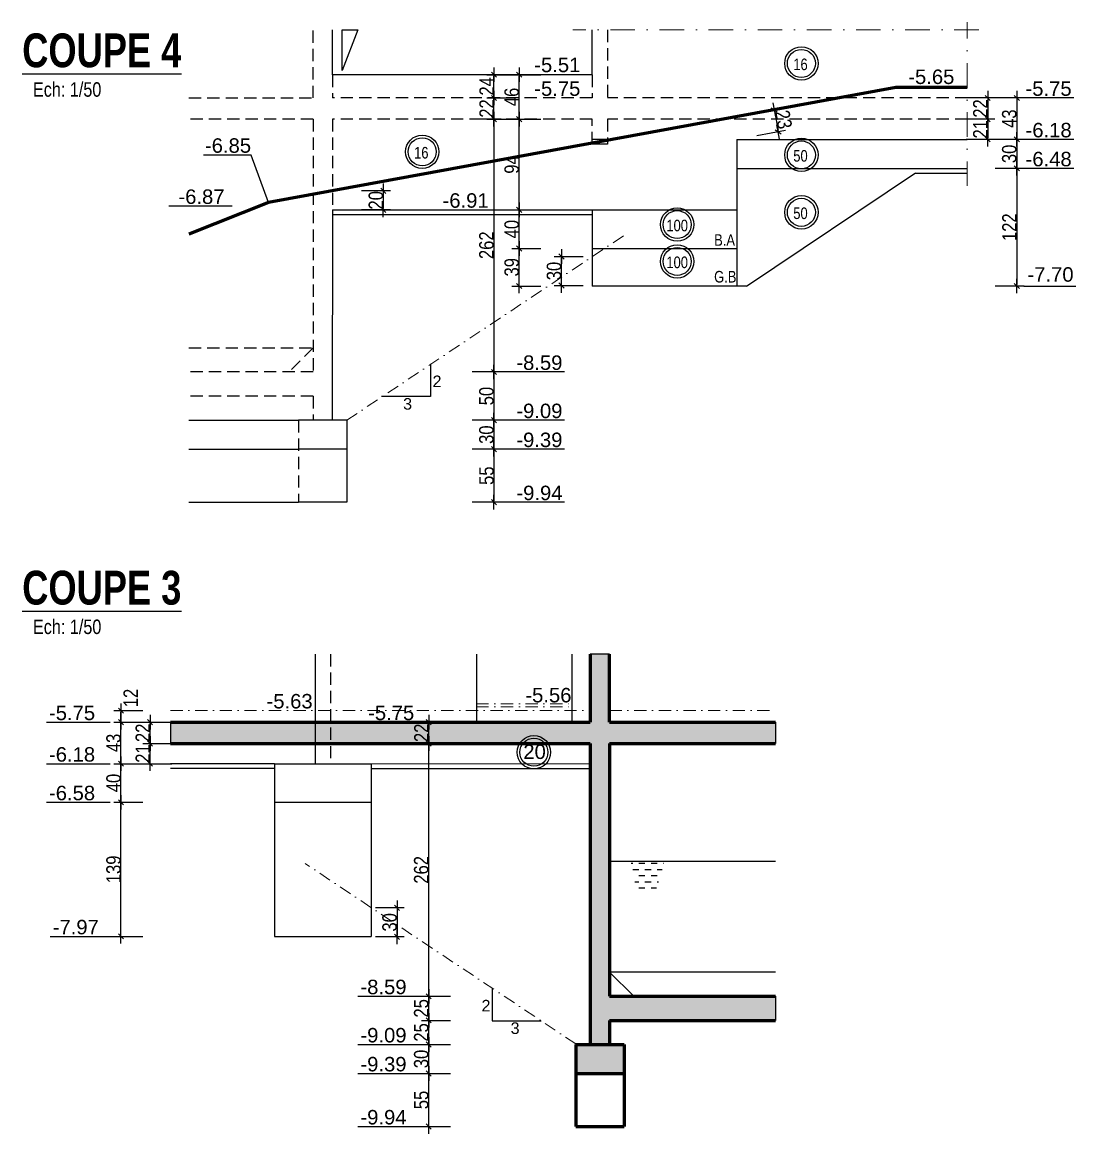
# Model space of a CAD drawing. Header units: centimetres. Extents: x -4990 to 114398, y -61489 to -12305.
# Drawn here: x 32351 to 33442, y -37415 to -36263 of the extents above; entities that cross this region are included whole.
import ezdxf
from ezdxf.enums import TextEntityAlignment as Align

# ---------------------------------------------------------------- set-up
doc = ezdxf.new("R2010")
doc.units = ezdxf.units.CM
doc.header["$LTSCALE"] = 0.5
doc.linetypes.add('CACHEX2', pattern=[19.05, 12.7, -6.35])
doc.linetypes.add('TIRETPTX2', pattern=[50.8, 25.4, -12.7, 0, -12.7])
doc.layers.get('DEFPOINTS').update_dxf_attribs({"linetype": 'CONTINUOUS'})
for name, color, linetype in [('01_cote_gen', 4, 'CONTINUOUS'), ('01_linteaux', 2, 'CONTINUOUS'), ('01_poch_BN', 9, 'CONTINUOUS'), ('01_poch_murs', 253, 'CONTINUOUS'), ('01_texte', 230, 'CONTINUOUS'), ('AA_COTES', 2, 'CONTINUOUS')]:
    doc.layers.add(name, color=color, linetype=linetype)
doc.layers.add('01_murs_coup', color=5, linetype='CONTINUOUS', lineweight=60)
doc.layers.add('01_tram_axes', color=2, linetype='TIRETPTX2', lineweight=9)
doc.styles.add('ARIAL', font='arial.ttf')
doc.styles.add('impact', font='impact.ttf')
doc.styles.add('MATTE_TXT', font='arial.ttf')
doc.styles.add('STYLE2', font='ARIALN.TTF')
doc.dimstyles.new('JB50', dxfattribs={"dimscale": 0.1, "dimtxt": 150, "dimasz": 15, "dimexe": 0.1, "dimexo": 0.1, "dimgap": 0.09, "dimtad": 1, "dimdec": 1, "dimdsep": 46, "dimtxsty": 'STYLE2', "dimblk1": 'BOND_G', "dimblk2": 'BOND_D', "dimsah": 1, "dimcen": 1.5, "dimdle": 0.01, "dimse1": 1, "dimse2": 1, "dimclrd": 4, "dimclre": 2, "dimclrt": 6, "dimazin": 2, "dimtfac": 2.333333, "dimtdec": 1, "dimtix": 1, "dimtmove": 2, "dimatfit": 3, "dimldrblk": 'BOND_G', "dimfxl": 1, "dimtolj": 1, "dimtzin": 0, "dimarcsym": 0})

# ---------------------------------------------------------------- blocks, each defined once
blk = doc.blocks.new('BOND_G')
at = {"layer": 'AA_COTES', "color": 0}
for p, q in [((0, -5), (0, 15)), ((5, 0), (-5, 0)), ((1.77, 1.77), (-1.77, -1.77))]:
    blk.add_line(p, q, dxfattribs=at)
blk = doc.blocks.new('BOND_D')
at = {"layer": 'AA_COTES', "color": 0}
for p, q in [((5, 0), (-5, 0)), ((-1.77, -1.77), (1.77, 1.77)), ((0, 5), (0, -15))]:
    blk.add_line(p, q, dxfattribs=at)
blk = doc.blocks.new('*D3936')
at = {"layer": '01_cote_gen', "color": 4, "lineweight": -2, "transparency": 16777216}
blk.add_line((32771.6, -37321.4), (32771.6, -37299.4), dxfattribs=at)
at = {"layer": 'DEFPOINTS', "color": 0}
for p in [(32771.6, -37297.9), (32794.1, -37297.9), (32800.8, -37322.9)]:
    blk.add_point(p, dxfattribs=at)
at = {"layer": '01_cote_gen', "color": 4, "lineweight": -2, "transparency": 16777216, "xscale": 1.5, "yscale": 1.5, "zscale": 1.5}
for name, p, rotation in [('BOND_D', (32771.6, -37297.9), 90), ('BOND_G', (32771.6, -37322.9), 270)]:
    blk.add_blockref(name, p, dxfattribs=dict(at, rotation=rotation))
at = {"layer": '01_cote_gen', "color": 6, "transparency": 16777216, "insert": (32763.9, -37310.4), "char_height": 15, "attachment_point": 5, "rotation": 90, "style": 'STYLE2'}
blk.add_mtext('\\A1;25', dxfattribs=at)
blk = doc.blocks.new('*D3937')
at = {"layer": '01_cote_gen', "color": 4, "lineweight": -2, "transparency": 16777216}
blk.add_line((32771.6, -37296.4), (32771.6, -37274.4), dxfattribs=at)
at = {"layer": 'DEFPOINTS', "color": 0}
for p in [(32771.6, -37272.9), (32785.7, -37272.9), (32785.7, -37297.9)]:
    blk.add_point(p, dxfattribs=at)
at = {"layer": '01_cote_gen', "color": 4, "lineweight": -2, "transparency": 16777216, "xscale": 1.5, "yscale": 1.5, "zscale": 1.5}
for name, p, rotation in [('BOND_D', (32771.6, -37272.9), 90), ('BOND_G', (32771.6, -37297.9), 270)]:
    blk.add_blockref(name, p, dxfattribs=dict(at, rotation=rotation))
at = {"layer": '01_cote_gen', "color": 6, "transparency": 16777216, "insert": (32763.9, -37285.4), "char_height": 15, "attachment_point": 5, "rotation": 90, "style": 'STYLE2'}
blk.add_mtext('\\A1;25', dxfattribs=at)
blk = doc.blocks.new('*D3938')
at = {"layer": '01_cote_gen', "color": 4, "lineweight": -2, "transparency": 16777216}
blk.add_line((32771.6, -37271.4), (32771.6, -37012.4), dxfattribs=at)
at = {"layer": 'DEFPOINTS', "color": 0}
for p in [(32771.6, -37010.9), (32794.1, -37010.9), (32794.1, -37272.9)]:
    blk.add_point(p, dxfattribs=at)
at = {"layer": '01_cote_gen', "color": 4, "lineweight": -2, "transparency": 16777216, "xscale": 1.5, "yscale": 1.5, "zscale": 1.5}
for name, p, rotation in [('BOND_D', (32771.6, -37010.9), 90), ('BOND_G', (32771.6, -37272.9), 270)]:
    blk.add_blockref(name, p, dxfattribs=dict(at, rotation=rotation))
at = {"layer": '01_cote_gen', "color": 6, "transparency": 16777216, "insert": (32763.9, -37141.9), "char_height": 15, "attachment_point": 5, "rotation": 90, "style": 'STYLE2'}
blk.add_mtext('\\A1;262', dxfattribs=at)
blk = doc.blocks.new('*D3939')
at = {"layer": '01_cote_gen', "color": 4, "lineweight": -2, "transparency": 16777216}
blk.add_line((32771.6, -37009.4), (32771.6, -36990.4), dxfattribs=at)
at = {"layer": 'DEFPOINTS', "color": 0}
for p in [(32771.6, -36988.9), (32924.3, -36988.9), (32849.3, -37010.9)]:
    blk.add_point(p, dxfattribs=at)
at = {"layer": '01_cote_gen', "color": 4, "lineweight": -2, "transparency": 16777216, "xscale": 1.5, "yscale": 1.5, "zscale": 1.5}
for name, p, rotation in [('BOND_D', (32771.6, -36988.9), 90), ('BOND_G', (32771.6, -37010.9), 270)]:
    blk.add_blockref(name, p, dxfattribs=dict(at, rotation=rotation))
at = {"layer": '01_cote_gen', "color": 6, "transparency": 16777216, "insert": (32764, -36999.9), "char_height": 15, "attachment_point": 5, "rotation": 90, "style": 'STYLE2'}
blk.add_mtext('\\A1;22', dxfattribs=at)
blk = doc.blocks.new('*D3940')
at = {"layer": '01_cote_gen', "color": 4, "lineweight": -2, "transparency": 16777216}
blk.add_line((32771.6, -37406.4), (32771.6, -37354.4), dxfattribs=at)
at = {"layer": 'DEFPOINTS', "color": 0}
for p in [(32771.6, -37352.9), (32794.1, -37352.9), (32794.1, -37407.9)]:
    blk.add_point(p, dxfattribs=at)
at = {"layer": '01_cote_gen', "color": 4, "lineweight": -2, "transparency": 16777216, "xscale": 1.5, "yscale": 1.5, "zscale": 1.5}
for name, p, rotation in [('BOND_D', (32771.6, -37352.9), 90), ('BOND_G', (32771.6, -37407.9), 270)]:
    blk.add_blockref(name, p, dxfattribs=dict(at, rotation=rotation))
at = {"layer": '01_cote_gen', "color": 6, "transparency": 16777216, "insert": (32763.9, -37380.4), "char_height": 15, "attachment_point": 5, "rotation": 90, "style": 'STYLE2'}
blk.add_mtext('\\A1;55', dxfattribs=at)
blk = doc.blocks.new('*D3941')
at = {"layer": '01_cote_gen', "color": 4, "lineweight": -2, "transparency": 16777216}
blk.add_line((32771.6, -37351.4), (32771.6, -37324.4), dxfattribs=at)
at = {"layer": 'DEFPOINTS', "color": 0}
for p in [(32771.6, -37322.9), (32794.1, -37322.9), (32794.1, -37352.9)]:
    blk.add_point(p, dxfattribs=at)
at = {"layer": '01_cote_gen', "color": 4, "lineweight": -2, "transparency": 16777216, "xscale": 1.5, "yscale": 1.5, "zscale": 1.5}
for name, p, rotation in [('BOND_D', (32771.6, -37322.9), 90), ('BOND_G', (32771.6, -37352.9), 270)]:
    blk.add_blockref(name, p, dxfattribs=dict(at, rotation=rotation))
at = {"layer": '01_cote_gen', "color": 6, "transparency": 16777216, "insert": (32763.9, -37337.9), "char_height": 15, "attachment_point": 5, "rotation": 90, "style": 'STYLE2'}
blk.add_mtext('\\A1;30', dxfattribs=at)
blk = doc.blocks.new('*D3942')
at = {"layer": '01_cote_gen', "color": 4, "lineweight": -2, "transparency": 16777216}
blk.add_line((32738.8, -37182.8), (32738.8, -37209.8), dxfattribs=at)
at = {"layer": 'DEFPOINTS', "color": 0}
for p in [(32711.9, -37181.3), (32711.9, -37211.3), (32738.8, -37211.3)]:
    blk.add_point(p, dxfattribs=at)
at = {"layer": '01_cote_gen', "color": 4, "lineweight": -2, "transparency": 16777216, "xscale": 1.5, "yscale": 1.5, "zscale": 1.5}
for name, p, rotation in [('BOND_G', (32738.8, -37181.3), 90), ('BOND_D', (32738.8, -37211.3), 270)]:
    blk.add_blockref(name, p, dxfattribs=dict(at, rotation=rotation))
at = {"layer": '01_cote_gen', "color": 6, "transparency": 16777216, "insert": (32731.1, -37196.3), "char_height": 15, "attachment_point": 5, "rotation": 90, "style": 'STYLE2'}
blk.add_mtext('\\A1;30', dxfattribs=at)
blk = doc.blocks.new('*D3947')
at = {"layer": '01_cote_gen', "color": 4, "lineweight": -2, "transparency": 16777216}
blk.add_line((32482.9, -37030.4), (32482.9, -37012.4), dxfattribs=at)
at = {"layer": 'DEFPOINTS', "color": 0}
for p in [(32482.9, -37010.9), (32533.8, -37010.9), (32533.8, -37031.9)]:
    blk.add_point(p, dxfattribs=at)
at = {"layer": '01_cote_gen', "color": 4, "lineweight": -2, "transparency": 16777216, "xscale": 1.5, "yscale": 1.5, "zscale": 1.5}
for name, p, rotation in [('BOND_D', (32482.9, -37010.9), 90), ('BOND_G', (32482.9, -37031.9), 270)]:
    blk.add_blockref(name, p, dxfattribs=dict(at, rotation=rotation))
at = {"layer": '01_cote_gen', "color": 6, "transparency": 16777216, "insert": (32475.4, -37021.4), "char_height": 15, "attachment_point": 5, "rotation": 90, "style": 'STYLE2'}
blk.add_mtext('\\A1;21', dxfattribs=at)
blk = doc.blocks.new('*D3948')
at = {"layer": '01_cote_gen', "color": 4, "lineweight": -2, "transparency": 16777216}
blk.add_line((32482.9, -37009.4), (32482.9, -36990.4), dxfattribs=at)
at = {"layer": 'DEFPOINTS', "color": 0}
for p in [(32482.9, -36988.9), (32517.9, -36988.9), (32517.9, -37010.9)]:
    blk.add_point(p, dxfattribs=at)
at = {"layer": '01_cote_gen', "color": 4, "lineweight": -2, "transparency": 16777216, "xscale": 1.5, "yscale": 1.5, "zscale": 1.5}
for name, p, rotation in [('BOND_D', (32482.9, -36988.9), 90), ('BOND_G', (32482.9, -37010.9), 270)]:
    blk.add_blockref(name, p, dxfattribs=dict(at, rotation=rotation))
at = {"layer": '01_cote_gen', "color": 6, "transparency": 16777216, "insert": (32475.4, -36999.9), "char_height": 15, "attachment_point": 5, "rotation": 90, "style": 'STYLE2'}
blk.add_mtext('\\A1;22', dxfattribs=at)
blk = doc.blocks.new('*D3949')
at = {"layer": '01_cote_gen', "color": 4, "lineweight": -2, "transparency": 16777216}
blk.add_line((32452.8, -37030.4), (32452.8, -36990.4), dxfattribs=at)
at = {"layer": 'DEFPOINTS', "color": 0}
for p in [(32452.8, -36988.9), (32529.7, -36988.9), (32529.7, -37031.9)]:
    blk.add_point(p, dxfattribs=at)
at = {"layer": '01_cote_gen', "color": 4, "lineweight": -2, "transparency": 16777216, "xscale": 1.5, "yscale": 1.5, "zscale": 1.5}
for name, p, rotation in [('BOND_D', (32452.8, -36988.9), 90), ('BOND_G', (32452.8, -37031.9), 270)]:
    blk.add_blockref(name, p, dxfattribs=dict(at, rotation=rotation))
at = {"layer": '01_cote_gen', "color": 6, "transparency": 16777216, "insert": (32445.2, -37010.4), "char_height": 15, "attachment_point": 5, "rotation": 90, "style": 'STYLE2'}
blk.add_mtext('\\A1;43', dxfattribs=at)
blk = doc.blocks.new('*D3950')
at = {"layer": '01_cote_gen', "color": 4, "lineweight": -2, "transparency": 16777216}
blk.add_line((32452.8, -37070.4), (32452.8, -37033.4), dxfattribs=at)
at = {"layer": 'DEFPOINTS', "color": 0}
for p in [(32452.8, -37031.9), (32611.9, -37031.9), (32611.9, -37071.9)]:
    blk.add_point(p, dxfattribs=at)
at = {"layer": '01_cote_gen', "color": 4, "lineweight": -2, "transparency": 16777216, "xscale": 1.5, "yscale": 1.5, "zscale": 1.5}
for name, p, rotation in [('BOND_D', (32452.8, -37031.9), 90), ('BOND_G', (32452.8, -37071.9), 270)]:
    blk.add_blockref(name, p, dxfattribs=dict(at, rotation=rotation))
at = {"layer": '01_cote_gen', "color": 6, "transparency": 16777216, "insert": (32445.2, -37051.9), "char_height": 15, "attachment_point": 5, "rotation": 90, "style": 'STYLE2'}
blk.add_mtext('\\A1;40', dxfattribs=at)
blk = doc.blocks.new('*D3951')
at = {"layer": '01_cote_gen', "color": 4, "lineweight": -2, "transparency": 16777216}
blk.add_line((32452.8, -37209.4), (32452.8, -37073.4), dxfattribs=at)
at = {"layer": 'DEFPOINTS', "color": 0}
for p in [(32452.8, -37071.9), (32611.9, -37071.9), (32611.9, -37210.9)]:
    blk.add_point(p, dxfattribs=at)
at = {"layer": '01_cote_gen', "color": 4, "lineweight": -2, "transparency": 16777216, "xscale": 1.5, "yscale": 1.5, "zscale": 1.5}
for name, p, rotation in [('BOND_D', (32452.8, -37071.9), 90), ('BOND_G', (32452.8, -37210.9), 270)]:
    blk.add_blockref(name, p, dxfattribs=dict(at, rotation=rotation))
at = {"layer": '01_cote_gen', "color": 6, "transparency": 16777216, "insert": (32445.2, -37141.4), "char_height": 15, "attachment_point": 5, "rotation": 90, "style": 'STYLE2'}
blk.add_mtext('\\A1;139', dxfattribs=at)
blk = doc.blocks.new('*D3952')
at = {"layer": '01_cote_gen', "color": 4, "lineweight": -2, "transparency": 16777216}
blk.add_line((32452.8, -36987.4), (32452.8, -36978.4), dxfattribs=at)
at = {"layer": 'DEFPOINTS', "color": 0}
for p in [(32452.8, -36976.9), (32506.5, -36976.9), (32495.3, -36988.9)]:
    blk.add_point(p, dxfattribs=at)
at = {"layer": '01_cote_gen', "color": 4, "lineweight": -2, "transparency": 16777216, "xscale": 1.5, "yscale": 1.5, "zscale": 1.5}
for name, p, rotation in [('BOND_D', (32452.8, -36976.9), 90), ('BOND_G', (32452.8, -36988.9), 270)]:
    blk.add_blockref(name, p, dxfattribs=dict(at, rotation=rotation))
at = {"layer": '01_cote_gen', "color": 6, "transparency": 16777216, "insert": (32462.9, -36963.8), "char_height": 15, "attachment_point": 5, "rotation": 90, "style": 'STYLE2'}
blk.add_mtext('\\A1;12', dxfattribs=at)
blk = doc.blocks.new('*D3901')
at = {"layer": '01_cote_gen', "color": 4, "lineweight": -2, "transparency": 16777216}
blk.add_line((32839.1, -36362.4), (32839.1, -36343.4), dxfattribs=at)
at = {"layer": 'DEFPOINTS', "color": 0}
for p in [(32686.4, -36341.9), (32839.1, -36341.9), (32761.4, -36363.9)]:
    blk.add_point(p, dxfattribs=at)
at = {"layer": '01_cote_gen', "color": 4, "lineweight": -2, "transparency": 16777216, "xscale": 1.5, "yscale": 1.5, "zscale": 1.5}
for name, p, rotation in [('BOND_D', (32839.1, -36341.9), 90), ('BOND_G', (32839.1, -36363.9), 270)]:
    blk.add_blockref(name, p, dxfattribs=dict(at, rotation=rotation))
at = {"layer": '01_cote_gen', "color": 6, "transparency": 16777216, "insert": (32831.6, -36352.9), "char_height": 15, "attachment_point": 5, "rotation": 90, "style": 'STYLE2'}
blk.add_mtext('\\A1;22', dxfattribs=at)
blk = doc.blocks.new('*D3902')
at = {"layer": '01_cote_gen', "color": 4, "lineweight": -2, "transparency": 16777216}
blk.add_line((32839.1, -36627.4), (32839.1, -36674.4), dxfattribs=at)
at = {"layer": 'DEFPOINTS', "color": 0}
for p in [(32853.8, -36625.9), (32839.1, -36675.9), (32846.6, -36675.9)]:
    blk.add_point(p, dxfattribs=at)
at = {"layer": '01_cote_gen', "color": 4, "lineweight": -2, "transparency": 16777216, "xscale": 1.5, "yscale": 1.5, "zscale": 1.5}
for name, p, rotation in [('BOND_G', (32839.1, -36625.9), 90), ('BOND_D', (32839.1, -36675.9), 270)]:
    blk.add_blockref(name, p, dxfattribs=dict(at, rotation=rotation))
at = {"layer": '01_cote_gen', "color": 6, "transparency": 16777216, "insert": (32831.4, -36650.9), "char_height": 15, "attachment_point": 5, "rotation": 90, "style": 'STYLE2'}
blk.add_mtext('\\A1;50', dxfattribs=at)
blk = doc.blocks.new('*D3903')
at = {"layer": '01_cote_gen', "color": 4, "lineweight": -2, "transparency": 16777216}
blk.add_line((32839.1, -36677.4), (32839.1, -36704.4), dxfattribs=at)
at = {"layer": 'DEFPOINTS', "color": 0}
for p in [(32846.6, -36675.9), (32839.1, -36705.9), (32846.6, -36705.9)]:
    blk.add_point(p, dxfattribs=at)
at = {"layer": '01_cote_gen', "color": 4, "lineweight": -2, "transparency": 16777216, "xscale": 1.5, "yscale": 1.5, "zscale": 1.5}
for name, p, rotation in [('BOND_G', (32839.1, -36675.9), 90), ('BOND_D', (32839.1, -36705.9), 270)]:
    blk.add_blockref(name, p, dxfattribs=dict(at, rotation=rotation))
at = {"layer": '01_cote_gen', "color": 6, "transparency": 16777216, "insert": (32831.4, -36690.9), "char_height": 15, "attachment_point": 5, "rotation": 90, "style": 'STYLE2'}
blk.add_mtext('\\A1;30', dxfattribs=at)
blk = doc.blocks.new('*D3904')
at = {"layer": '01_cote_gen', "color": 4, "lineweight": -2, "transparency": 16777216}
blk.add_line((32839.1, -36707.4), (32839.1, -36759.4), dxfattribs=at)
at = {"layer": 'DEFPOINTS', "color": 0}
for p in [(32846.6, -36705.9), (32839.1, -36760.9), (32846.6, -36760.9)]:
    blk.add_point(p, dxfattribs=at)
at = {"layer": '01_cote_gen', "color": 4, "lineweight": -2, "transparency": 16777216, "xscale": 1.5, "yscale": 1.5, "zscale": 1.5}
for name, p, rotation in [('BOND_G', (32839.1, -36705.9), 90), ('BOND_D', (32839.1, -36760.9), 270)]:
    blk.add_blockref(name, p, dxfattribs=dict(at, rotation=rotation))
at = {"layer": '01_cote_gen', "color": 6, "transparency": 16777216, "insert": (32831.5, -36733.4), "char_height": 15, "attachment_point": 5, "rotation": 90, "style": 'STYLE2'}
blk.add_mtext('\\A1;55', dxfattribs=at)
blk = doc.blocks.new('*D3905')
at = {"layer": '01_cote_gen', "color": 4, "lineweight": -2, "transparency": 16777216}
blk.add_line((32839.1, -36365.4), (32839.1, -36624.4), dxfattribs=at)
at = {"layer": 'DEFPOINTS', "color": 0}
for p in [(32807.8, -36363.9), (32824, -36625.9), (32839.1, -36625.9)]:
    blk.add_point(p, dxfattribs=at)
at = {"layer": '01_cote_gen', "color": 4, "lineweight": -2, "transparency": 16777216, "xscale": 1.5, "yscale": 1.5, "zscale": 1.5}
for name, p, rotation in [('BOND_G', (32839.1, -36363.9), 90), ('BOND_D', (32839.1, -36625.9), 270)]:
    blk.add_blockref(name, p, dxfattribs=dict(at, rotation=rotation))
at = {"layer": '01_cote_gen', "color": 6, "transparency": 16777216, "insert": (32831.4, -36494.6), "char_height": 15, "attachment_point": 5, "rotation": 90, "style": 'STYLE2'}
blk.add_mtext('\\A1;262', dxfattribs=at)
blk = doc.blocks.new('*D3906')
at = {"layer": '01_cote_gen', "color": 4, "lineweight": -2, "transparency": 16777216}
blk.add_line((33380.7, -36343.4), (33380.7, -36383.4), dxfattribs=at)
at = {"layer": 'DEFPOINTS', "color": 0}
for p in [(33392, -36341.9), (33380.7, -36384.9), (33392, -36384.9)]:
    blk.add_point(p, dxfattribs=at)
at = {"layer": '01_cote_gen', "color": 4, "lineweight": -2, "transparency": 16777216, "xscale": 1.5, "yscale": 1.5, "zscale": 1.5}
for name, p, rotation in [('BOND_G', (33380.7, -36341.9), 90), ('BOND_D', (33380.7, -36384.9), 270)]:
    blk.add_blockref(name, p, dxfattribs=dict(at, rotation=rotation))
at = {"layer": '01_cote_gen', "color": 6, "transparency": 16777216, "insert": (33373, -36363.4), "char_height": 15, "attachment_point": 5, "rotation": 90, "style": 'STYLE2'}
blk.add_mtext('\\A1;43', dxfattribs=at)
blk = doc.blocks.new('*D3907')
at = {"layer": '01_cote_gen', "color": 4, "lineweight": -2, "transparency": 16777216}
blk.add_line((33380.7, -36386.4), (33380.7, -36413.4), dxfattribs=at)
at = {"layer": 'DEFPOINTS', "color": 0}
for p in [(33392, -36384.9), (33380.7, -36414.9), (33392, -36414.9)]:
    blk.add_point(p, dxfattribs=at)
at = {"layer": '01_cote_gen', "color": 4, "lineweight": -2, "transparency": 16777216, "xscale": 1.5, "yscale": 1.5, "zscale": 1.5}
for name, p, rotation in [('BOND_G', (33380.7, -36384.9), 90), ('BOND_D', (33380.7, -36414.9), 270)]:
    blk.add_blockref(name, p, dxfattribs=dict(at, rotation=rotation))
at = {"layer": '01_cote_gen', "color": 6, "transparency": 16777216, "insert": (33373, -36399.9), "char_height": 15, "attachment_point": 5, "rotation": 90, "style": 'STYLE2'}
blk.add_mtext('\\A1;30', dxfattribs=at)
blk = doc.blocks.new('*D3908')
at = {"layer": '01_cote_gen', "color": 4, "lineweight": -2, "transparency": 16777216}
blk.add_line((33350.6, -36343.4), (33350.6, -36362.4), dxfattribs=at)
at = {"layer": 'DEFPOINTS', "color": 0}
for p in [(33358.2, -36341.9), (33329.4, -36363.9), (33350.6, -36363.9)]:
    blk.add_point(p, dxfattribs=at)
at = {"layer": '01_cote_gen', "color": 4, "lineweight": -2, "transparency": 16777216, "xscale": 1.5, "yscale": 1.5, "zscale": 1.5}
for name, p, rotation in [('BOND_G', (33350.6, -36341.9), 90), ('BOND_D', (33350.6, -36363.9), 270)]:
    blk.add_blockref(name, p, dxfattribs=dict(at, rotation=rotation))
at = {"layer": '01_cote_gen', "color": 6, "transparency": 16777216, "insert": (33343, -36352.9), "char_height": 15, "attachment_point": 5, "rotation": 90, "style": 'STYLE2'}
blk.add_mtext('\\A1;22', dxfattribs=at)
blk = doc.blocks.new('*D3909')
at = {"layer": '01_cote_gen', "color": 4, "lineweight": -2, "transparency": 16777216}
blk.add_line((33350.6, -36365.4), (33350.6, -36383.4), dxfattribs=at)
at = {"layer": 'DEFPOINTS', "color": 0}
for p in [(33355.9, -36363.9), (33350.6, -36384.9), (33358.2, -36384.9)]:
    blk.add_point(p, dxfattribs=at)
at = {"layer": '01_cote_gen', "color": 4, "lineweight": -2, "transparency": 16777216, "xscale": 1.5, "yscale": 1.5, "zscale": 1.5}
for name, p, rotation in [('BOND_G', (33350.6, -36363.9), 90), ('BOND_D', (33350.6, -36384.9), 270)]:
    blk.add_blockref(name, p, dxfattribs=dict(at, rotation=rotation))
at = {"layer": '01_cote_gen', "color": 6, "transparency": 16777216, "insert": (33343, -36374.4), "char_height": 15, "attachment_point": 5, "rotation": 90, "style": 'STYLE2'}
blk.add_mtext('\\A1;21', dxfattribs=at)
blk = doc.blocks.new('*D3910')
at = {"layer": '01_cote_gen', "color": 4, "lineweight": -2, "transparency": 16777216}
blk.add_line((32909.1, -36534.8), (32909.1, -36507.8), dxfattribs=at)
at = {"layer": 'DEFPOINTS', "color": 0}
for p in [(32909.1, -36506.3), (32940.8, -36506.3), (32940.8, -36536.3)]:
    blk.add_point(p, dxfattribs=at)
at = {"layer": '01_cote_gen', "color": 4, "lineweight": -2, "transparency": 16777216, "xscale": 1.5, "yscale": 1.5, "zscale": 1.5}
for name, p, rotation in [('BOND_D', (32909.1, -36506.3), 90), ('BOND_G', (32909.1, -36536.3), 270)]:
    blk.add_blockref(name, p, dxfattribs=dict(at, rotation=rotation))
at = {"layer": '01_cote_gen', "color": 6, "transparency": 16777216, "insert": (32901.4, -36521.3), "char_height": 15, "attachment_point": 5, "rotation": 90, "style": 'STYLE2'}
blk.add_mtext('\\A1;30', dxfattribs=at)
blk = doc.blocks.new('*D3911')
at = {"layer": '01_cote_gen', "color": 4, "lineweight": -2, "transparency": 16777216}
blk.add_line((33380.7, -36416.4), (33380.7, -36535.4), dxfattribs=at)
at = {"layer": 'DEFPOINTS', "color": 0}
for p in [(33118.8, -36414.9), (33090.8, -36536.9), (33380.7, -36536.9)]:
    blk.add_point(p, dxfattribs=at)
at = {"layer": '01_cote_gen', "color": 4, "lineweight": -2, "transparency": 16777216, "xscale": 1.5, "yscale": 1.5, "zscale": 1.5}
for name, p, rotation in [('BOND_G', (33380.7, -36414.9), 90), ('BOND_D', (33380.7, -36536.9), 270)]:
    blk.add_blockref(name, p, dxfattribs=dict(at, rotation=rotation))
at = {"layer": '01_cote_gen', "color": 6, "transparency": 16777216, "insert": (33373.1, -36475.9), "char_height": 15, "attachment_point": 5, "rotation": 90, "style": 'STYLE2'}
blk.add_mtext('\\A1;122', dxfattribs=at)
blk = doc.blocks.new('*D3912')
at = {"layer": '01_cote_gen', "color": 4, "lineweight": -2, "transparency": 16777216}
blk.add_line((32865.2, -36456.4), (32865.2, -36365.4), dxfattribs=at)
at = {"layer": 'DEFPOINTS', "color": 0}
for p in [(32865.2, -36363.9), (32883.3, -36363.9), (32883.3, -36457.9)]:
    blk.add_point(p, dxfattribs=at)
at = {"layer": '01_cote_gen', "color": 4, "lineweight": -2, "transparency": 16777216, "xscale": 1.5, "yscale": 1.5, "zscale": 1.5}
for name, p, rotation in [('BOND_D', (32865.2, -36363.9), 90), ('BOND_G', (32865.2, -36457.9), 270)]:
    blk.add_blockref(name, p, dxfattribs=dict(at, rotation=rotation))
at = {"layer": '01_cote_gen', "color": 6, "transparency": 16777216, "insert": (32857.6, -36410.9), "char_height": 15, "attachment_point": 5, "rotation": 90, "style": 'STYLE2'}
blk.add_mtext('\\A1;94', dxfattribs=at)
blk = doc.blocks.new('*D3913')
at = {"layer": '01_cote_gen', "color": 4, "lineweight": -2, "transparency": 16777216}
blk.add_line((32865.2, -36496.4), (32865.2, -36459.4), dxfattribs=at)
at = {"layer": 'DEFPOINTS', "color": 0}
for p in [(32865.2, -36457.9), (32962.9, -36457.9), (32962.9, -36497.9)]:
    blk.add_point(p, dxfattribs=at)
at = {"layer": '01_cote_gen', "color": 4, "lineweight": -2, "transparency": 16777216, "xscale": 1.5, "yscale": 1.5, "zscale": 1.5}
for name, p, rotation in [('BOND_D', (32865.2, -36457.9), 90), ('BOND_G', (32865.2, -36497.9), 270)]:
    blk.add_blockref(name, p, dxfattribs=dict(at, rotation=rotation))
at = {"layer": '01_cote_gen', "color": 6, "transparency": 16777216, "insert": (32857.6, -36477.9), "char_height": 15, "attachment_point": 5, "rotation": 90, "style": 'STYLE2'}
blk.add_mtext('\\A1;40', dxfattribs=at)
blk = doc.blocks.new('*D3914')
at = {"layer": '01_cote_gen', "color": 4, "lineweight": -2, "transparency": 16777216}
blk.add_line((32865.2, -36535.4), (32865.2, -36499.4), dxfattribs=at)
at = {"layer": 'DEFPOINTS', "color": 0}
for p in [(32865.2, -36497.9), (32963.7, -36497.9), (32965.5, -36536.9)]:
    blk.add_point(p, dxfattribs=at)
at = {"layer": '01_cote_gen', "color": 4, "lineweight": -2, "transparency": 16777216, "xscale": 1.5, "yscale": 1.5, "zscale": 1.5}
for name, p, rotation in [('BOND_D', (32865.2, -36497.9), 90), ('BOND_G', (32865.2, -36536.9), 270)]:
    blk.add_blockref(name, p, dxfattribs=dict(at, rotation=rotation))
at = {"layer": '01_cote_gen', "color": 6, "transparency": 16777216, "insert": (32857.6, -36517.4), "char_height": 15, "attachment_point": 5, "rotation": 90, "style": 'STYLE2'}
blk.add_mtext('\\A1;39', dxfattribs=at)
blk = doc.blocks.new('*D3915')
at = {"layer": '01_cote_gen', "color": 4, "lineweight": -2, "transparency": 16777216}
blk.add_line((33129.7, -36355.7), (33133.4, -36375.6), dxfattribs=at)
at = {"layer": 'DEFPOINTS', "color": 0}
for p in [(33086.6, -36362.1), (33133.6, -36377.1), (33090.8, -36384.9)]:
    blk.add_point(p, dxfattribs=at)
at = {"layer": '01_cote_gen', "color": 4, "lineweight": -2, "transparency": 16777216, "xscale": 1.5, "yscale": 1.5, "zscale": 1.5}
for name, p, rotation in [('BOND_G', (33129.4, -36354.2), 100.3926974055338), ('BOND_D', (33133.6, -36377.1), 280.3926974055338)]:
    blk.add_blockref(name, p, dxfattribs=dict(at, rotation=rotation))
at = {"layer": '01_cote_gen', "color": 6, "transparency": 16777216, "insert": (33139.1, -36364.3), "char_height": 15, "attachment_point": 5, "rotation": 280.3927, "style": 'STYLE2'}
blk.add_mtext('\\A1;23', dxfattribs=at)
blk = doc.blocks.new('*D3916')
at = {"layer": '01_poch_BN', "color": 4, "lineweight": -2, "ltscale": 2, "transparency": 16777216}
blk.add_line((32724.5, -36439.7), (32724.5, -36456.4), dxfattribs=at)
at = {"layer": 'DEFPOINTS', "color": 0, "ltscale": 2}
for p in [(32671.8, -36438.2), (32681, -36457.9), (32724.5, -36457.9)]:
    blk.add_point(p, dxfattribs=at)
at = {"layer": '01_poch_BN', "color": 4, "lineweight": -2, "ltscale": 2, "transparency": 16777216, "xscale": 1.5, "yscale": 1.5, "zscale": 1.5}
for name, p, rotation in [('BOND_G', (32724.5, -36438.2), 90), ('BOND_D', (32724.5, -36457.9), 270)]:
    blk.add_blockref(name, p, dxfattribs=dict(at, rotation=rotation))
at = {"layer": '01_poch_BN', "color": 6, "ltscale": 2, "transparency": 16777216, "insert": (32716.9, -36448), "char_height": 15, "attachment_point": 5, "rotation": 90, "style": 'STYLE2'}
blk.add_mtext('\\A1;20', dxfattribs=at)
blk = doc.blocks.new('*D4397')
at = {"layer": '01_cote_gen', "color": 4, "lineweight": -2, "ltscale": 2, "transparency": 16777216}
blk.add_line((32839.1, -36340.4), (32839.1, -36319.4), dxfattribs=at)
at = {"layer": 'DEFPOINTS', "color": 0, "ltscale": 2}
for p in [(32839.1, -36317.9), (32854, -36317.9), (32854, -36341.9)]:
    blk.add_point(p, dxfattribs=at)
at = {"layer": '01_cote_gen', "color": 4, "lineweight": -2, "ltscale": 2, "transparency": 16777216, "xscale": 1.5, "yscale": 1.5, "zscale": 1.5}
for name, p, rotation in [('BOND_D', (32839.1, -36317.9), 90), ('BOND_G', (32839.1, -36341.9), 270)]:
    blk.add_blockref(name, p, dxfattribs=dict(at, rotation=rotation))
at = {"layer": '01_cote_gen', "color": 6, "ltscale": 2, "transparency": 16777216, "insert": (32831.6, -36329.9), "char_height": 15, "attachment_point": 5, "rotation": 90, "style": 'STYLE2'}
blk.add_mtext('\\A1;24', dxfattribs=at)
blk = doc.blocks.new('*D4398')
at = {"layer": '01_cote_gen', "color": 4, "lineweight": -2, "ltscale": 2, "transparency": 16777216}
blk.add_line((32865.2, -36362.4), (32865.2, -36319.4), dxfattribs=at)
at = {"layer": 'DEFPOINTS', "color": 0, "ltscale": 2}
for p in [(32865.2, -36317.9), (32872.7, -36317.9), (32872.7, -36363.9)]:
    blk.add_point(p, dxfattribs=at)
at = {"layer": '01_cote_gen', "color": 4, "lineweight": -2, "ltscale": 2, "transparency": 16777216, "xscale": 1.5, "yscale": 1.5, "zscale": 1.5}
for name, p, rotation in [('BOND_D', (32865.2, -36317.9), 90), ('BOND_G', (32865.2, -36363.9), 270)]:
    blk.add_blockref(name, p, dxfattribs=dict(at, rotation=rotation))
at = {"layer": '01_cote_gen', "color": 6, "ltscale": 2, "transparency": 16777216, "insert": (32857.6, -36340.9), "char_height": 15, "attachment_point": 5, "rotation": 90, "style": 'STYLE2'}
blk.add_mtext('\\A1;46', dxfattribs=at)

msp = doc.modelspace()

# ---------------------------------------------------------------- hatches: boundary and pattern name
at = {"layer": '01_linteaux'}
h = msp.add_hatch(dxfattribs=at)
h.set_pattern_fill('DASH', color=256, scale=2)
h.set_pattern_definition([(0, (-5460.0284, -19869.4724), (6.35, 6.35), [6.35, -6.35])])
h.paths.add_polyline_path([(33015.888, -37132.916), (32980.8, -37132.916), (32986.648, -37161.058), (33007.491, -37161.058)])
at = {"layer": '01_poch_murs', "ltscale": 2}
h = msp.add_hatch(color=256, dxfattribs=at)
h.dxf.hatch_style = 1
h.paths.add_polyline_path([(33130.893, -36988.916), (32958.911, -36988.916), (32958.911, -36918.339), (32938.911, -36918.339), (32938.911, -36988.916), (32669.911, -36988.916), (32669.911, -37010.916), (32938.911, -37010.916), (32938.911, -37322.916), (32958.911, -37322.916), (32958.911, -37297.916), (33130.893, -37297.916), (33130.893, -37272.916), (32958.911, -37272.916), (32958.911, -37010.916), (33130.893, -37010.916)])
h.paths.add_polyline_path([(32973.911, -37322.916), (32923.911, -37322.916), (32923.911, -37352.916), (32973.911, -37352.916)])
h = msp.add_hatch(color=256, dxfattribs=at)
h.dxf.hatch_style = 1
h.paths.add_polyline_path([(32669.911, -36988.916), (32653.911, -36988.916), (32653.911, -37010.916), (32669.911, -37010.916)])
h.paths.add_polyline_path([(32653.911, -36988.916), (32504.083, -36988.916), (32504.083, -37010.916), (32653.911, -37010.916)])

# ---------------------------------------------------------------- linework, layer by layer
at = {"layer": '01_linteaux', "linetype": 'CACHEX2', "ltscale": 2}
for p, q in [((32651.763, -36341.918), (32651.763, -36271.341)), ((32956.763, -36271.341), (32956.763, -36341.918)), ((32671.777, -36317.918), (32671.771, -36341.918)), ((32940.763, -36317.918), (32940.763, -36341.918)), ((32523.195, -36341.918), (32651.763, -36341.918)), ((32940.763, -36341.918), (32671.763, -36341.918)), ((33329.404, -36341.918), (32956.763, -36341.918)), ((32651.763, -36363.918), (32523.195, -36363.918)), ((32651.763, -36363.918), (32651.763, -36625.918)), ((32940.763, -36363.918), (32671.763, -36363.918)), ((32671.763, -36363.918), (32671.763, -36457.876)), ((32940.763, -36389.918), (32940.763, -36363.918)), ((33329.404, -36363.918), (32956.763, -36363.918)), ((32956.763, -36363.918), (32956.763, -36389.918)), ((32523.195, -36600.918), (32651.763, -36600.918)), ((32651.763, -36600.918), (32626.763, -36625.918)), ((32651.763, -36625.918), (32523.195, -36625.918)), ((32651.763, -36650.918), (32523.195, -36650.918)), ((32651.763, -36650.918), (32651.763, -36675.918)), ((32636.763, -36675.918), (32636.763, -36760.918)), ((32669.911, -36918.339), (32669.911, -37031.916))]:
    msp.add_line(p, q, dxfattribs=at)
at = {"layer": '01_linteaux'}
for p, q in [((32671.763, -36317.918), (32671.763, -36271.341)), ((32940.763, -36317.918), (32940.763, -36271.341)), ((32940.763, -36317.918), (32671.763, -36317.918)), ((32956.763, -36384.918), (32940.763, -36384.918)), ((32956.763, -36389.918), (32940.763, -36389.918)), ((33090.763, -36384.918), (33090.763, -36536.885)), ((33090.763, -36384.918), (33329.404, -36384.918)), ((33090.763, -36414.918), (33329.404, -36414.918)), ((33100.763, -36536.885), (33275.763, -36419.618)), ((33275.763, -36419.918), (33329.404, -36419.918)), ((32671.733, -36457.876), (32671.663, -36675.918)), ((32671.733, -36457.876), (32940.763, -36457.876)), ((32940.763, -36457.876), (32940.763, -36536.885)), ((32940.763, -36457.876), (33090.763, -36457.876)), ((32671.731, -36462.876), (32940.763, -36462.876)), ((32940.763, -36497.876), (33090.763, -36497.876)), ((33100.763, -36536.885), (32940.763, -36536.885)), ((32523.195, -36675.918), (32636.763, -36675.918)), ((32686.763, -36675.918), (32636.763, -36675.918)), ((32686.763, -36675.918), (32686.763, -36760.918)), ((32523.195, -36705.918), (32636.763, -36705.918)), ((32686.763, -36705.918), (32636.763, -36705.918)), ((32523.195, -36760.918), (32636.763, -36760.918)), ((32686.763, -36760.918), (32636.763, -36760.918)), ((32653.911, -36918.339), (32653.911, -37031.916)), ((32820.911, -36918.339), (32820.911, -36988.916)), ((32919.911, -36918.339), (32919.911, -36988.916)), ((32611.911, -37031.916), (32504.083, -37031.916)), ((32611.911, -37031.916), (32711.911, -37031.916)), ((32611.911, -37031.916), (32611.911, -37210.874)), ((32711.911, -37031.916), (32938.911, -37031.838)), ((32711.911, -37031.916), (32711.911, -37210.874)), ((32611.911, -37036.916), (32504.083, -37036.916)), ((32711.912, -37036.916), (32938.912, -37036.838)), ((32611.911, -37071.916), (32711.911, -37071.916)), ((32958.911, -37132.916), (33130.893, -37132.916)), ((33007.491, -37161.058), (33007.491, -37161.058)), ((32611.911, -37210.874), (32711.911, -37210.874)), ((32958.911, -37247.916), (32983.911, -37272.916)), ((33130.893, -37247.916), (32958.911, -37247.916))]:
    msp.add_line(p, q, dxfattribs=at)
at = {"layer": '01_murs_coup'}
for p, q in [((32938.911, -36918.339), (32938.911, -36988.916)), ((32958.911, -36988.916), (32958.911, -36918.339)), ((32504.083, -36988.916), (32938.911, -36988.916)), ((32958.911, -36988.916), (33130.893, -36988.916)), ((32504.083, -37010.916), (32938.911, -37010.916)), ((32938.911, -37010.916), (32938.911, -37322.916)), ((32958.911, -37010.916), (33130.893, -37010.916)), ((32958.911, -37010.916), (32958.911, -37272.916)), ((32958.911, -37272.916), (33130.893, -37272.916)), ((32958.911, -37297.916), (33130.893, -37297.916)), ((32958.911, -37297.916), (32958.911, -37322.916)), ((32923.911, -37322.916), (32973.911, -37322.916)), ((32923.911, -37322.916), (32923.911, -37407.916)), ((32973.911, -37322.916), (32973.911, -37407.916)), ((32923.911, -37352.916), (32973.911, -37352.916)), ((32923.911, -37407.916), (32973.911, -37407.916))]:
    msp.add_line(p, q, dxfattribs=at)
msp.add_lwpolyline([(33329.404, -36331.108), (33255.585, -36331.102), (32605.534, -36450.323), (32523.195, -36483.163)], dxfattribs=at)
at = {"layer": '01_poch_murs', "ltscale": 2}
for p, q in [((32682.055, -36313.447), (32682.055, -36271.4)), ((32682.055, -36271.4), (32698.3, -36271.4)), ((32698.3, -36271.4), (32682.055, -36313.447)), ((32958.911, -36918.339), (32938.911, -36918.339)), ((32504.083, -36988.916), (32504.083, -37010.916)), ((33130.893, -36988.916), (33130.893, -37010.916)), ((33130.893, -37272.916), (33130.893, -37297.916))]:
    msp.add_line(p, q, dxfattribs=at)
msp.add_solid([(32682.055, -36313.447), (32682.055, -36271.4), (32698.3, -36271.4), (32682.055, -36313.447)], dxfattribs=at)
at = {"layer": '01_texte'}
for p, q in [((33439.867, -36341.918), (33388.151, -36341.918)), ((33439.867, -36384.918), (33388.151, -36384.918)), ((32587.626, -36401.147), (32538.126, -36401.147)), ((32605.534, -36450.323), (32587.626, -36401.147)), ((33439.867, -36414.918), (33388.151, -36414.918)), ((32568.078, -36453.918), (32502.307, -36453.918)), ((33441.783, -36537.185), (33388.151, -36537.185)), ((32773.379, -36617.532), (32773.379, -36651.371)), ((32912.371, -36625.918), (32846.6, -36625.918)), ((32773.379, -36651.371), (32722.621, -36651.371)), ((32912.371, -36675.918), (32846.6, -36675.918)), ((32912.371, -36705.918), (32846.6, -36705.918)), ((32912.371, -36760.918), (32846.6, -36760.918)), ((32375.695, -36988.916), (32441.466, -36988.916)), ((32375.695, -37031.916), (32441.466, -37031.916)), ((32375.695, -37071.916), (32441.466, -37071.916)), ((32379.566, -37210.874), (32445.336, -37210.874)), ((32837.295, -37264.53), (32837.295, -37298.369)), ((32698.303, -37272.916), (32764.074, -37272.916)), ((32837.295, -37298.369), (32888.053, -37298.369)), ((32698.303, -37322.916), (32764.074, -37322.916)), ((32698.303, -37352.916), (32764.074, -37352.916)), ((32698.303, -37407.916), (32764.074, -37407.916))]:
    msp.add_line(p, q, dxfattribs=at)
for centre, radius in [((33157.576, -36306.143), 17.309), ((33157.576, -36306.143), 14.533), ((32764.815, -36397.757), 17.309), ((32764.815, -36397.757), 14.533), ((33157.576, -36400.983), 17.309), ((33157.576, -36400.983), 14.533), ((33157.576, -36460.465), 17.309), ((33157.576, -36460.465), 14.533), ((33028.913, -36473.179), 17.309), ((33028.913, -36473.179), 14.533), ((33028.913, -36511.336), 17.309), ((33028.913, -36511.336), 14.533), ((32880.466, -37020.026), 17.309), ((32880.466, -37020.026), 14.533)]:
    msp.add_circle(centre, radius, dxfattribs=at)
at = {"layer": '01_tram_axes', "ltscale": 2}
for p, q in [((33329.404, -36433.113), (33329.404, -36263.461)), ((33341.395, -36271.341), (32921, -36271.341))]:
    msp.add_line(p, q, dxfattribs=at)
at = {"layer": '01_tram_axes'}
for p, q in [((32686.763, -36675.918), (32976.467, -36482.783)), ((32504.083, -36976.916), (32938.911, -36976.916)), ((32820.911, -36969.916), (32919.911, -36969.916)), ((32820.911, -36972.916), (32919.911, -36972.916)), ((32958.911, -36976.916), (33130.893, -36976.916)), ((32923.911, -37322.274), (32643.724, -37135.483))]:
    msp.add_line(p, q, dxfattribs=at)

# ---------------------------------------------------------------- texts
at = {"layer": '01_texte', "style": 'impact'}
for s, p in [('%%UCOUPE 4', (32432.935, -36320.601)), ('%%UCOUPE 3', (32432.935, -36877.457))]:
    msp.add_text(s, height=35, dxfattribs=at).set_placement(p, align=Align.BOTTOM_CENTER)
at = {"layer": '01_texte', "style": 'ARIAL'}
for s, height, p in [('-5.51', 15, (32880.89, -36315.202)), ('-5.65', 15, (33268.297, -36327.488)), ('-5.75', 15, (32880.89, -36339.758)), ('-5.75', 15, (33389.735, -36339.758)), ('-6.18', 15, (33389.816, -36382.758)), ('-6.85', 15, (32539.797, -36398.758)), ('-6.48', 15, (33389.816, -36412.758)), ('-6.87', 15, (32512.297, -36451.758)), ('-6.91', 15, (32785.916, -36455.716)), ('-7.70', 15, (33391.774, -36532.354)), ('-8.59', 15, (32862.32, -36623.758)), ('2', 12, (32775.513, -36641.629)), ('3', 12, (32745.03, -36664.974)), ('-9.09', 15, (32862.32, -36673.758)), ('-9.39', 15, (32862.32, -36703.758)), ('-9.94', 15, (32862.412, -36758.758)), ('-5.56', 15, (32871.661, -36968.335)), ('-5.63', 15, (32603.574, -36974.618)), ('-5.75', 15, (32378.239, -36986.757)), ('-5.75', 15, (32708.788, -36986.757)), ('20', 15, (32869.549, -37026.984)), ('-6.18', 15, (32378.239, -37029.757)), ('-6.58', 15, (32378.239, -37069.757)), ('-7.97', 15, (32382.109, -37208.714)), ('-8.59', 15, (32700.847, -37270.757)), ('2', 12, (32826.231, -37288.627)), ('3', 12, (32856.378, -37311.972)), ('-9.09', 15, (32700.847, -37320.757)), ('-9.39', 15, (32700.847, -37350.757)), ('-9.94', 15, (32700.847, -37405.757))]:
    msp.add_text(s, height=height, dxfattribs=at).set_placement(p)
at = {"layer": '01_texte', "style": 'ARIAL', "width": 0.8}
for s, p in [('16', (33149.194, -36313.101)), ('16', (32756.433, -36404.715)), ('50', (33149.194, -36407.941)), ('50', (33149.194, -36467.423)), ('100', (33017.732, -36480.137)), ('B.A', (33067.215, -36495.151)), ('100', (33017.732, -36518.294)), ('G.B', (33067.215, -36533.208))]:
    msp.add_text(s, height=12, dxfattribs=at).set_placement(p)
at = {"layer": '01_texte', "style": 'MATTE_TXT', "width": 0.8}
for p in [(32397.057, -36345.161), (32397.057, -36902.018)]:
    msp.add_text('Ech: 1/50', height=15, dxfattribs=at).set_placement(p, align=Align.BOTTOM_CENTER)

# ---------------------------------------------------------------- dimensions: what is measured, and where the dimension line sits
at = {"layer": '01_cote_gen', "ltscale": 2}
for base, p1, p2, picture, middle in [((32839.1, -36317.918), (32854.016, -36341.918), (32854.016, -36317.918), '*D4397', (32831.561, -36329.918)), ((32865.228, -36317.918), (32872.728, -36363.918), (32872.728, -36317.918), '*D4398', (32857.561, -36340.918))]:
    dim = msp.add_linear_dim(base=base, p1=p1, p2=p2, angle=90, dimstyle='JB50', dxfattribs=at)
    dim.commit()
    dim.dimension.update_dxf_attribs({"geometry": picture, "text_midpoint": middle})
at = {"layer": '01_cote_gen'}
for base, p1, p2, picture, middle in [((32839.1, -36341.918), (32761.406, -36363.918), (32686.372, -36341.918), '*D3901', (32831.561, -36352.918)), ((33350.57, -36363.918), (33358.151, -36341.918), (33329.404, -36363.918), '*D3908', (33343.03, -36352.918)), ((33380.651, -36384.918), (33392.022, -36341.918), (33392.022, -36384.918), '*D3906', (33372.984, -36363.418)), ((32865.228, -36363.918), (32883.272, -36457.876), (32883.272, -36363.918), '*D3912', (32857.561, -36410.897)), ((33350.57, -36384.918), (33355.873, -36363.918), (33358.151, -36384.918), '*D3909', (33343.03, -36374.418)), ((33380.651, -36414.918), (33392.022, -36384.918), (33392.022, -36414.918), '*D3907', (33372.984, -36399.918)), ((33380.651, -36536.885), (33118.81, -36414.918), (33090.763, -36536.885), '*D3911', (33373.111, -36475.901)), ((32865.228, -36457.876), (32962.858, -36497.876), (32962.858, -36457.876), '*D3913', (32857.561, -36477.876)), ((32865.228, -36497.876), (32965.477, -36536.885), (32963.731, -36497.876), '*D3914', (32857.561, -36517.38)), ((32909.117, -36506.285), (32940.763, -36536.285), (32940.763, -36506.285), '*D3910', (32901.45, -36521.285)), ((32839.1, -36675.918), (32853.827, -36625.918), (32846.6, -36675.918), '*D3902', (32831.433, -36650.918)), ((32839.1, -36705.918), (32846.6, -36675.918), (32846.6, -36705.918), '*D3903', (32831.433, -36690.918)), ((32839.1, -36760.918), (32846.6, -36705.918), (32846.6, -36760.918), '*D3904', (32831.463, -36733.418)), ((32452.836, -36988.916), (32529.691, -37031.916), (32529.691, -36988.916), '*D3949', (32445.169, -37010.416)), ((32482.927, -36988.916), (32517.898, -37010.916), (32517.898, -36988.916), '*D3948', (32475.388, -36999.916)), ((32771.574, -36988.916), (32849.268, -37010.916), (32924.302, -36988.916), '*D3939', (32764.034, -36999.916)), ((32482.927, -37010.916), (32533.757, -37031.916), (32533.757, -37010.916), '*D3947', (32475.388, -37021.416)), ((32771.574, -37010.916), (32794.074, -37272.916), (32794.074, -37010.916), '*D3938', (32763.906, -37141.916)), ((32452.836, -37031.916), (32611.911, -37071.916), (32611.911, -37031.916), '*D3950', (32445.169, -37051.916)), ((32452.836, -37071.916), (32611.911, -37210.874), (32611.911, -37071.916), '*D3951', (32445.169, -37141.395)), ((32738.758, -37211.274), (32711.911, -37181.274), (32711.911, -37211.274), '*D3942', (32731.09, -37196.274)), ((32771.574, -37272.916), (32785.708, -37297.916), (32785.708, -37272.916), '*D3937', (32763.906, -37285.416)), ((32771.574, -37297.916), (32800.789, -37322.916), (32794.074, -37297.916), '*D3936', (32763.906, -37310.416)), ((32771.574, -37322.916), (32794.074, -37352.916), (32794.074, -37322.916), '*D3941', (32763.906, -37337.916)), ((32771.574, -37352.916), (32794.074, -37407.916), (32794.074, -37352.916), '*D3940', (32763.937, -37380.416))]:
    dim = msp.add_linear_dim(base=base, p1=p1, p2=p2, angle=90, dimstyle='JB50', dxfattribs=at)
    dim.commit()
    dim.dimension.update_dxf_attribs({"geometry": picture, "text_midpoint": middle})
dim = msp.add_aligned_dim(p1=(33086.578, -36362.098), p2=(33090.763, -36384.918), distance=43.584, text='23', dimstyle='JB50', dxfattribs=at)
dim.commit()
dim.dimension.update_dxf_attribs({"geometry": '*D3915', "text_midpoint": (33139.082, -36364.262)})
for base, p1, p2, picture, middle in [((32839.1, -36625.918), (32807.768, -36363.918), (32824.002, -36625.918), '*D3905', (32831.433, -36494.618)), ((32452.836, -36976.916), (32495.303, -36988.916), (32506.502, -36976.916), '*D3952', (32462.95, -36963.756))]:
    dim = msp.add_linear_dim(base=base, p1=p1, p2=p2, angle=90, dimstyle='JB50', dxfattribs=at)
    dim.commit()
    dim.dimension.update_dxf_attribs({"geometry": picture, "text_midpoint": middle, "dimtype": 160})
at = {"layer": '01_poch_BN', "ltscale": 2}
dim = msp.add_linear_dim(base=(32724.518, -36457.876), p1=(32671.763, -36438.176), p2=(32681.018, -36457.876), angle=90, text='20', dimstyle='JB50', dxfattribs=at)
dim.commit()
dim.dimension.update_dxf_attribs({"geometry": '*D3916', "text_midpoint": (32716.85, -36448.026)})

doc.saveas('drawing.dxf')
